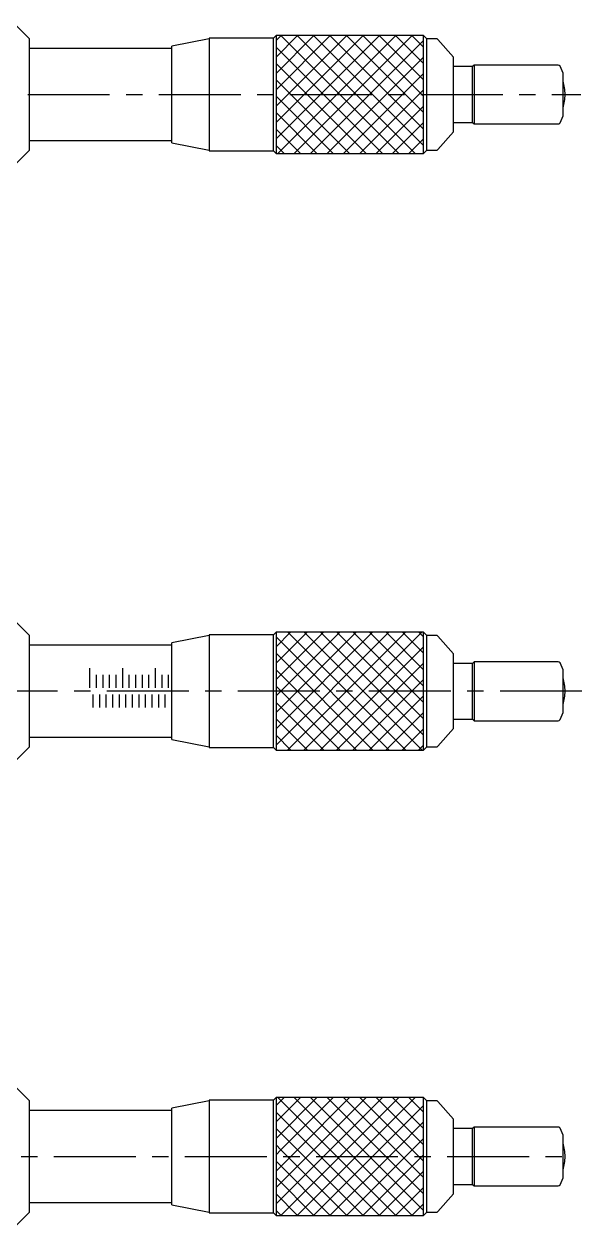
# Model space of a CAD drawing. Extents: x 19 to 436, y 13 to 209.
# Drawn here: x 143.3 to 228.4, y 23.2 to 206.8 of the extents above; entities that cross this region are included whole.
import ezdxf

# ---------------------------------------------------------------- set-up
doc = ezdxf.new("R2010")
doc.units = 0
doc.header["$LTSCALE"] = 10
doc.linetypes.add('CENTER', pattern=[2, 1.25, -0.25, 0.25, -0.25])
doc.layers.get('0').update_dxf_attribs({"linetype": 'CONTINUOUS'})
doc.layers.add('CENTER', color=1, linetype='CENTER')

msp = doc.modelspace()

# ---------------------------------------------------------------- linework, layer by layer
at = {"color": 7, "linetype": 'CONTINUOUS'}
for p, q in [((144.144929, 204.525), (141.894929, 206.775)), ((144.144929, 187.525), (144.144929, 204.525)), ((171.544929, 204.525), (165.844929, 203.417032)), ((171.544929, 204.625), (171.544929, 187.425)), ((181.344929, 204.625), (171.544929, 204.625)), ((181.744929, 205.025), (181.344929, 204.625)), ((181.344929, 187.425), (181.344929, 204.625)), ((181.744929, 205.025), (181.744929, 187.025)), ((204.244929, 205.025), (181.744929, 205.025)), ((204.244929, 187.025), (204.244929, 205.025)), ((204.744929, 204.525), (204.244929, 205.025)), ((204.744929, 187.525), (204.744929, 204.525)), ((206.210608, 204.525), (204.744929, 204.525)), ((208.844929, 201.725), (206.43439, 204.424805)), ((165.844929, 203.025), (144.144929, 203.025)), ((165.844929, 188.632968), (165.844929, 203.417032)), ((208.844929, 190.325), (208.844929, 201.725)), ((211.744929, 200.275), (208.844929, 200.275)), ((211.994929, 200.525), (211.744929, 200.275)), ((211.744929, 191.775), (211.744929, 200.275)), ((211.994929, 200.525), (211.994929, 191.525)), ((224.804725, 200.525), (211.994929, 200.525)), ((225.544929, 199.275), (225.079843, 200.344625)), ((225.544929, 192.775), (225.544929, 199.275)), ((225.079843, 191.705375), (225.544929, 192.775)), ((208.844929, 191.775), (211.744929, 191.775)), ((211.744929, 191.775), (211.994929, 191.525)), ((211.994929, 191.525), (224.804725, 191.525)), ((206.43439, 187.625195), (208.844929, 190.325)), ((141.894929, 185.275), (144.144929, 187.525)), ((144.144929, 189.025), (165.844929, 189.025)), ((165.844929, 188.632968), (171.544929, 187.525)), ((171.544929, 187.425), (181.344929, 187.425)), ((181.344929, 187.425), (181.744929, 187.025)), ((204.244929, 187.025), (204.744929, 187.525)), ((204.744929, 187.525), (206.210608, 187.525)), ((181.744929, 187.025), (204.244929, 187.025)), ((144.144929, 113.475), (141.894929, 115.725)), ((181.744929, 113.975), (181.344929, 113.575)), ((181.744929, 113.975), (181.744929, 95.975)), ((204.244929, 113.975), (181.744929, 113.975)), ((204.244929, 95.975), (204.244929, 113.975)), ((204.744929, 113.475), (204.244929, 113.975)), ((144.144929, 96.475), (144.144929, 113.475)), ((165.844929, 111.975), (144.144929, 111.975)), ((171.544929, 113.475), (165.844929, 112.367032)), ((165.844929, 97.582968), (165.844929, 112.367032)), ((171.544929, 113.575), (171.544929, 96.375)), ((181.344929, 113.575), (171.544929, 113.575)), ((181.344929, 96.375), (181.344929, 113.575)), ((204.744929, 96.475), (204.744929, 113.475)), ((206.210608, 113.475), (204.744929, 113.475)), ((208.844929, 110.675), (206.43439, 113.374805)), ((208.844929, 99.275), (208.844929, 110.675)), ((211.744929, 109.225), (208.844929, 109.225)), ((211.994929, 109.475), (211.744929, 109.225)), ((211.744929, 100.725), (211.744929, 109.225)), ((211.994929, 109.475), (211.994929, 100.475)), ((224.804725, 109.475), (211.994929, 109.475)), ((225.544929, 108.225), (225.079843, 109.294625)), ((225.544929, 101.725), (225.544929, 108.225)), ((225.079843, 100.655375), (225.544929, 101.725)), ((206.43439, 96.575195), (208.844929, 99.275)), ((208.844929, 100.725), (211.744929, 100.725)), ((211.744929, 100.725), (211.994929, 100.475)), ((211.994929, 100.475), (224.804725, 100.475)), ((144.144929, 97.975), (165.844929, 97.975)), ((165.844929, 97.582968), (171.544929, 96.475)), ((141.894929, 94.225), (144.144929, 96.475)), ((171.544929, 96.375), (181.344929, 96.375)), ((181.344929, 96.375), (181.744929, 95.975)), ((181.744929, 95.975), (204.244929, 95.975)), ((204.244929, 95.975), (204.744929, 96.475)), ((204.744929, 96.475), (206.210608, 96.475)), ((144.144929, 42.475), (141.894929, 44.725)), ((144.144929, 25.475), (144.144929, 42.475)), ((171.544929, 42.475), (165.844929, 41.367032)), ((171.544929, 42.575), (171.544929, 25.375)), ((181.344929, 42.575), (171.544929, 42.575)), ((181.744929, 42.975), (181.344929, 42.575)), ((181.344929, 25.375), (181.344929, 42.575)), ((181.744929, 42.975), (181.744929, 24.975)), ((204.244929, 42.975), (181.744929, 42.975)), ((204.244929, 24.975), (204.244929, 42.975)), ((204.744929, 42.475), (204.244929, 42.975)), ((204.744929, 33.975), (204.744929, 42.475)), ((206.210608, 42.475), (204.744929, 42.475)), ((208.844929, 39.675), (206.43439, 42.374805)), ((165.844929, 40.975), (144.144929, 40.975)), ((165.844929, 26.582968), (165.844929, 41.367032)), ((208.844929, 28.275), (208.844929, 39.675)), ((211.744929, 38.225), (208.844929, 38.225)), ((211.994929, 38.475), (211.744929, 38.225)), ((211.744929, 29.725), (211.744929, 38.225)), ((211.994929, 38.475), (211.994929, 29.475)), ((224.804725, 38.475), (211.994929, 38.475)), ((225.544929, 37.225), (225.079843, 38.294625)), ((225.544929, 30.725), (225.544929, 37.225)), ((204.744929, 25.475), (204.744929, 33.975)), ((208.844929, 29.725), (211.744929, 29.725)), ((211.744929, 29.725), (211.994929, 29.475)), ((211.994929, 29.475), (224.804725, 29.475)), ((225.079843, 29.655375), (225.544929, 30.725)), ((206.43439, 25.575195), (208.844929, 28.275)), ((144.144929, 26.975), (165.844929, 26.975)), ((165.844929, 26.582968), (171.544929, 25.475)), ((141.894929, 23.225), (144.144929, 25.475)), ((171.544929, 25.375), (181.344929, 25.375)), ((181.344929, 25.375), (181.744929, 24.975)), ((181.744929, 24.975), (204.244929, 24.975)), ((204.244929, 24.975), (204.744929, 25.475)), ((204.744929, 25.475), (206.210608, 25.475))]:
    msp.add_line(p, q, dxfattribs=at)
at = {"color": 3, "linetype": 'CONTINUOUS'}
for p, q in [((181.744929, 204.244929), (182.525, 205.025)), ((181.744929, 201.744929), (185.025, 205.025)), ((181.744929, 199.244929), (187.525, 205.025)), ((181.744929, 196.744929), (190.025, 205.025)), ((181.744929, 194.244929), (192.525, 205.025)), ((181.744929, 191.744929), (195.025, 205.025)), ((181.744929, 189.244929), (197.525, 205.025)), ((182.025, 187.025), (200.025, 205.025)), ((182.475, 205.025), (200.475, 187.025)), ((184.525, 187.025), (202.525, 205.025)), ((184.975, 205.025), (202.975, 187.025)), ((187.025, 187.025), (204.244929, 204.244929)), ((187.475, 205.025), (204.244929, 188.255071)), ((189.975, 205.025), (204.244929, 190.755071)), ((192.475, 205.025), (204.244929, 193.255071)), ((194.975, 205.025), (204.244929, 195.755071)), ((197.475, 205.025), (204.244929, 198.255071)), ((199.975, 205.025), (204.244929, 200.755071)), ((202.475, 205.025), (204.244929, 203.255071)), ((181.744929, 203.255071), (197.975, 187.025)), ((181.744929, 200.755071), (195.475, 187.025)), ((189.525, 187.025), (204.244929, 201.744929)), ((181.744929, 198.255071), (192.975, 187.025)), ((192.025, 187.025), (204.244929, 199.244929)), ((194.525, 187.025), (204.244929, 196.744929)), ((181.744929, 195.755071), (190.475, 187.025)), ((181.744929, 193.255071), (187.975, 187.025)), ((197.025, 187.025), (204.244929, 194.244929)), ((199.525, 187.025), (204.244929, 191.744929)), ((181.744929, 190.755071), (185.475, 187.025)), ((202.025, 187.025), (204.244929, 189.244929)), ((181.744929, 188.255071), (182.975, 187.025)), ((181.744929, 111.744929), (183.975, 113.975)), ((181.744929, 109.244929), (186.475, 113.975)), ((181.744929, 106.744929), (188.975, 113.975)), ((181.744929, 104.244929), (191.475, 113.975)), ((181.744929, 101.744929), (193.975, 113.975)), ((181.744929, 99.244929), (196.475, 113.975)), ((181.744929, 96.744929), (198.975, 113.975)), ((183.475, 95.975), (201.475, 113.975)), ((183.525, 113.975), (201.525, 95.975)), ((185.975, 95.975), (203.975, 113.975)), ((186.025, 113.975), (204.025, 95.975)), ((188.525, 113.975), (204.244929, 98.255071)), ((191.025, 113.975), (204.244929, 100.755071)), ((193.525, 113.975), (204.244929, 103.255071)), ((196.025, 113.975), (204.244929, 105.755071)), ((198.525, 113.975), (204.244929, 108.255071)), ((201.025, 113.975), (204.244929, 110.755071)), ((203.525, 113.975), (204.244929, 113.255071)), ((181.744929, 113.255071), (199.025, 95.975)), ((181.744929, 110.755071), (196.525, 95.975)), ((188.475, 95.975), (204.244929, 111.744929)), ((153.344929, 105.475), (153.344929, 108.475)), ((158.344929, 105.475), (158.344929, 108.475)), ((163.344929, 105.475), (163.344929, 108.475)), ((190.975, 95.975), (204.244929, 109.244929)), ((154.344929, 105.475), (154.344929, 107.475)), ((155.344929, 105.475), (155.344929, 107.475)), ((156.344929, 105.475), (156.344929, 107.475)), ((157.344929, 105.475), (157.344929, 107.475)), ((159.344929, 105.475), (159.344929, 107.475)), ((160.344929, 105.475), (160.344929, 107.475)), ((161.344929, 105.475), (161.344929, 107.475)), ((162.344929, 105.475), (162.344929, 107.475)), ((164.344929, 105.475), (164.344929, 107.475)), ((165.344929, 105.475), (165.344929, 107.475)), ((181.744929, 108.255071), (194.025, 95.975)), ((193.475, 95.975), (204.244929, 106.744929)), ((181.744929, 105.755071), (191.525, 95.975)), ((153.844929, 102.475), (153.844929, 104.475)), ((154.844929, 102.475), (154.844929, 104.475)), ((155.844929, 102.475), (155.844929, 104.475)), ((156.844929, 102.475), (156.844929, 104.475)), ((157.844929, 102.475), (157.844929, 104.475)), ((158.844929, 102.475), (158.844929, 104.475)), ((159.844929, 102.475), (159.844929, 104.475)), ((160.844929, 102.475), (160.844929, 104.475)), ((161.844929, 102.475), (161.844929, 104.475)), ((162.844929, 102.475), (162.844929, 104.475)), ((163.844929, 102.475), (163.844929, 104.475)), ((164.844929, 102.475), (164.844929, 104.475)), ((181.744929, 103.255071), (189.025, 95.975)), ((195.975, 95.975), (204.244929, 104.244929)), ((198.475, 95.975), (204.244929, 101.744929)), ((181.744929, 100.755071), (186.525, 95.975)), ((200.975, 95.975), (204.244929, 99.244929)), ((181.744929, 98.255071), (184.025, 95.975)), ((203.475, 95.975), (204.244929, 96.744929)), ((181.744929, 41.744929), (182.975, 42.975)), ((181.744929, 39.244929), (185.475, 42.975)), ((181.744929, 36.744929), (187.975, 42.975)), ((182.025, 42.975), (190, 35)), ((182.5, 35), (190.475, 42.975)), ((184.525, 42.975), (192.5, 35)), ((185, 35), (192.975, 42.975)), ((187.025, 42.975), (195, 35)), ((187.5, 35), (195.475, 42.975)), ((189.525, 42.975), (197.5, 35)), ((190, 35), (197.975, 42.975)), ((192.025, 42.975), (200, 35)), ((192.5, 35), (200.475, 42.975)), ((194.525, 42.975), (202.5, 35)), ((195, 35), (202.975, 42.975)), ((197.025, 42.975), (204.244929, 35.755071)), ((199.525, 42.975), (204.244929, 38.255071)), ((202.025, 42.975), (204.244929, 40.755071)), ((181.744929, 40.755071), (187.5, 35)), ((197.5, 35), (204.244929, 41.744929)), ((200, 35), (204.244929, 39.244929)), ((181.744929, 38.255071), (185, 35)), ((202.5, 35), (204.244929, 36.744929)), ((181.744929, 35.755071), (182.5, 35)), ((181.744929, 34.244929), (182.5, 35)), ((181.744929, 31.744929), (185, 35)), ((181.744929, 29.244929), (187.5, 35)), ((181.744929, 26.744929), (190, 35)), ((182.475, 24.975), (192.5, 35)), ((182.5, 35), (192.525, 24.975)), ((184.975, 24.975), (195, 35)), ((185, 35), (195.025, 24.975)), ((187.475, 24.975), (197.5, 35)), ((187.5, 35), (197.525, 24.975)), ((189.975, 24.975), (200, 35)), ((190, 35), (200.025, 24.975)), ((192.475, 24.975), (202.5, 35)), ((192.5, 35), (202.525, 24.975)), ((195, 35), (204.244929, 25.755071)), ((197.5, 35), (204.244929, 28.255071)), ((200, 35), (204.244929, 30.755071)), ((202.5, 35), (204.244929, 33.255071)), ((181.744929, 33.255071), (190.025, 24.975)), ((194.975, 24.975), (204.244929, 34.244929)), ((197.475, 24.975), (204.244929, 31.744929)), ((181.744929, 30.755071), (187.525, 24.975)), ((181.744929, 28.255071), (185.025, 24.975)), ((199.975, 24.975), (204.244929, 29.244929)), ((181.744929, 25.755071), (182.525, 24.975)), ((202.475, 24.975), (204.244929, 26.744929))]:
    msp.add_line(p, q, dxfattribs=at)
at = {"color": 7, "linetype": 'CONTINUOUS'}
for centre, radius, start, end in [((206.210608, 204.225), 0.3, 41.7603, 90), ((224.804725, 200.225), 0.3, 23.5, 90), ((218.844929, 196.025), 7, 0, 16.834981), ((218.844929, 196.025), 7, 343.165019, 0), ((224.804725, 191.825), 0.3, 270, 336.5), ((206.210608, 187.825), 0.3, 270, 318.2397), ((206.210608, 113.175), 0.3, 41.7603, 90), ((224.804725, 109.175), 0.3, 23.5, 90), ((218.844929, 104.975), 7, 0, 16.834981), ((218.844929, 104.975), 7, 343.165019, 0), ((224.804725, 100.775), 0.3, 270, 336.5), ((206.210608, 96.775), 0.3, 270, 318.2397), ((206.210608, 42.175), 0.3, 41.7603, 90), ((224.804725, 38.175), 0.3, 23.5, 90), ((218.844929, 33.975), 7, 0, 16.834981), ((218.844929, 33.975), 7, 343.165019, 0), ((224.804725, 29.775), 0.3, 270, 336.5), ((206.210608, 25.775), 0.3, 270, 318.2397)]:
    msp.add_arc(centre, radius, start, end, dxfattribs=at)
at = {"layer": 'CENTER', "color": 1, "linetype": 'CENTER'}
for p, q in [((103.85, 196.025), (228.23, 196.025)), ((228.42, 104.975), (66.14, 104.975)), ((67.85, 33.975), (227.23, 33.975))]:
    msp.add_line(p, q, dxfattribs=at)

doc.saveas('drawing.dxf')
